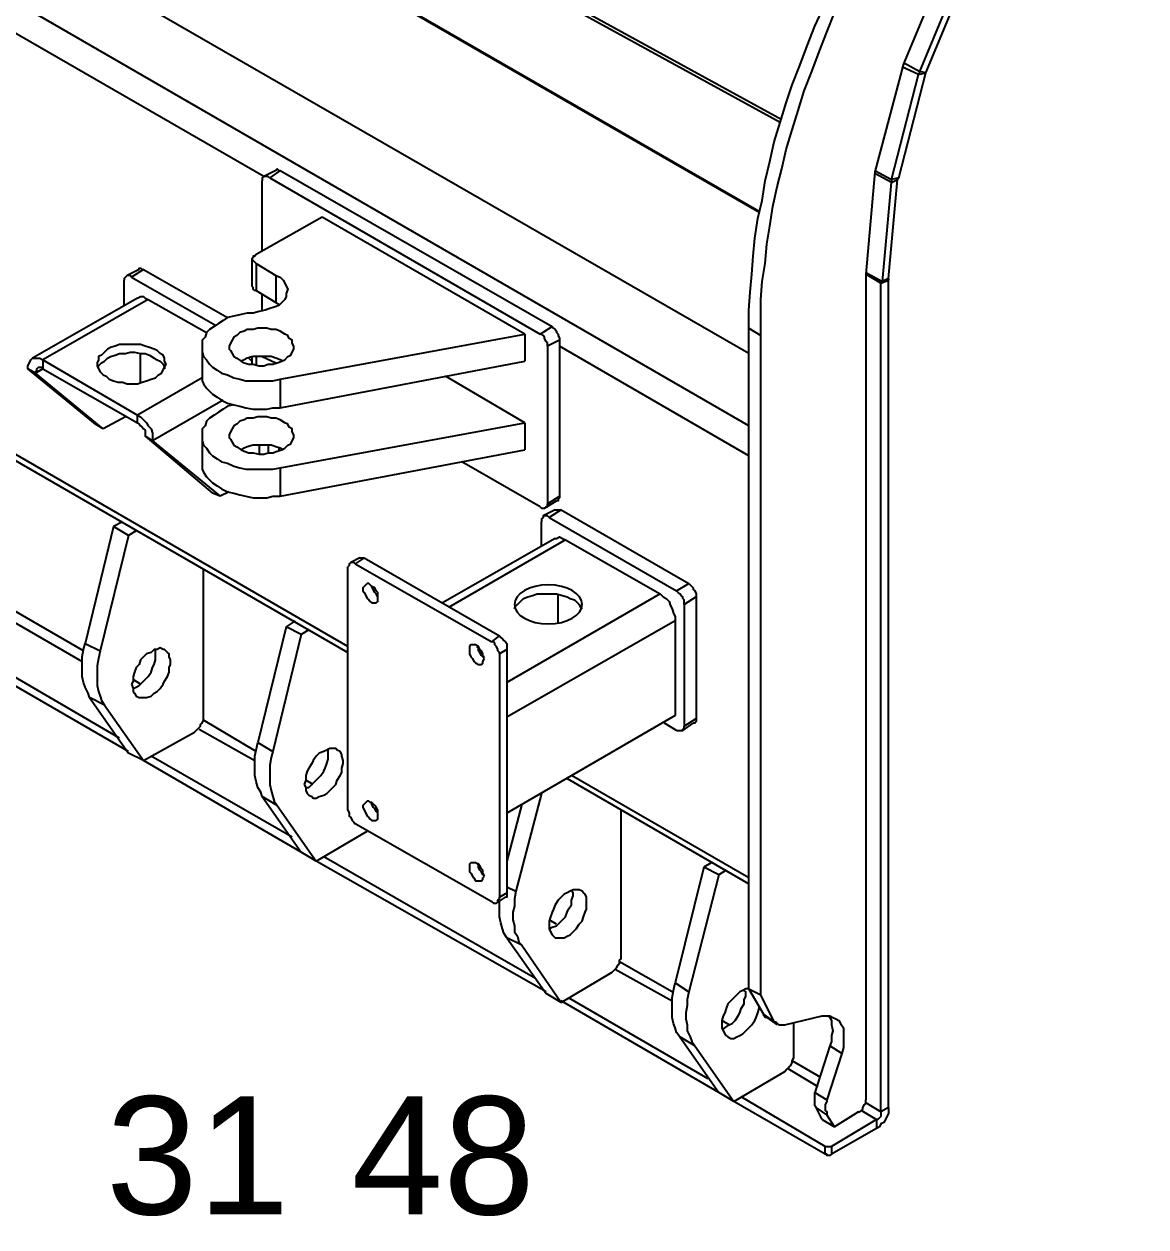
# Model space of a CAD drawing. Extents: x 3 to 592, y 5 to 207.
# Drawn here: x 539.51 to 565.87, y 125.92 to 154.18 of the extents above; entities that cross this region are included whole.
import ezdxf

# ---------------------------------------------------------------- set-up
doc = ezdxf.new("R2010")
doc.units = 0
doc.layers.get('0').update_dxf_attribs({"linetype": 'CONTINUOUS'})
picture_1 = doc.add_image_def('image5.jpg', size_in_pixel=(760, 1236))

msp = doc.modelspace()

# ---------------------------------------------------------------- linework, layer by layer
at = {"color": 7}
for points in [[(532.338126, 165.629167), (557.314793, 151.941389)], [(557.279515, 151.870833), (532.302848, 165.558611)], [(532.161737, 163.971111), (556.785626, 149.789444)], [(556.785626, 149.754167), (532.161737, 163.935833)], [(556.538681, 146.438056), (532.161737, 160.478611)], [(556.538681, 144.744722), (530.715348, 159.667222)], [(545.143959, 150.600833), (530.397848, 159.102778)], [(561.230626, 155.786667), (560.172293, 153.246667)], [(560.560348, 153.070278), (561.583404, 155.539722)], [(560.701459, 153.035), (561.724515, 155.504444)], [(556.538681, 147.037778), (556.538681, 147.461111), (556.573959, 147.884444), (556.609237, 148.307778), (556.644515, 148.731111), (556.679793, 149.154444), (556.750348, 149.613056), (556.856181, 150.036389), (556.926737, 150.495), (557.03257, 150.953611), (557.138404, 151.412222), (557.279515, 151.870833), (557.420626, 152.329444), (557.561737, 152.752778), (557.738126, 153.211389), (557.914515, 153.67), (558.090904, 154.128611), (558.30257, 154.587222)], [(556.820904, 146.861389), (556.820904, 147.284722), (556.820904, 147.708056), (556.856181, 148.131389), (556.926737, 148.554722), (556.962015, 149.013333), (557.03257, 149.436667), (557.103126, 149.895278), (557.208959, 150.353889), (557.314793, 150.777222), (557.420626, 151.235833), (557.561737, 151.694444), (557.702848, 152.153056), (557.843959, 152.611667), (558.020348, 153.070278), (558.196737, 153.528889), (558.373126, 153.9875), (558.549515, 154.446111)], [(560.172293, 153.246667), (559.502015, 150.706667)], [(560.52507, 152.999722), (560.137015, 153.176111)], [(560.172293, 153.281944), (560.560348, 153.070278)], [(559.89007, 150.530278), (560.52507, 152.999722)], [(560.066459, 150.565556), (560.701459, 153.035)], [(560.560348, 153.070278), (560.52507, 152.999722)], [(560.52507, 152.999722), (560.701459, 153.035)], [(560.701459, 153.035), (560.560348, 153.070278)], [(545.426181, 150.741944), (545.143959, 150.600833)], [(545.532015, 150.741944), (545.28507, 150.565556)], [(545.426181, 150.741944), (545.461459, 150.777222), (545.496737, 150.741944), (545.532015, 150.741944)], [(545.532015, 150.741944), (551.917293, 147.073056)], [(559.502015, 150.706667), (559.290348, 148.307778)], [(559.502015, 150.741944), (559.89007, 150.530278)], [(559.89007, 150.459722), (559.502015, 150.671389)], [(545.28507, 150.565556), (545.249793, 150.600833), (545.214515, 150.600833), (545.179237, 150.600833), (545.143959, 150.600833), (545.108681, 150.565556), (545.108681, 150.530278), (545.108681, 150.495)], [(545.108681, 148.836944), (545.108681, 150.495)], [(545.28507, 150.565556), (551.63507, 146.896667)], [(559.678404, 148.131389), (559.89007, 150.459722)], [(559.819515, 148.201944), (560.031181, 150.530278)], [(560.066459, 150.565556), (559.89007, 150.530278)], [(559.89007, 150.459722), (560.031181, 150.530278)], [(559.89007, 150.530278), (559.89007, 150.459722)], [(560.066459, 150.565556), (560.031181, 150.530278)], [(546.519793, 149.648333), (544.96757, 148.766389)], [(551.282293, 146.896667), (546.519793, 149.648333)], [(547.119515, 139.558889), (530.397848, 149.225)], [(530.503681, 149.013333), (547.119515, 139.417778)], [(544.96757, 148.766389), (544.932293, 148.731111), (544.897015, 148.731111), (544.897015, 148.695833), (544.861737, 148.660556), (544.897015, 148.625278), (544.932293, 148.59), (544.96757, 148.554722)], [(544.861737, 148.660556), (544.861737, 148.025556)], [(542.215904, 148.413611), (541.933681, 148.2725)], [(542.321737, 148.413611), (542.039515, 148.237222)], [(542.215904, 148.413611), (542.215904, 148.448889), (542.251181, 148.448889), (542.286459, 148.413611), (542.321737, 148.413611)], [(542.321737, 148.413611), (544.297293, 147.284722)], [(544.96757, 148.554722), (545.426181, 148.2725)], [(544.96757, 148.554722), (544.96757, 147.919722)], [(542.039515, 148.237222), (542.004237, 148.2725), (541.968959, 148.2725), (541.933681, 148.2725), (541.898404, 148.237222), (541.863126, 148.201944), (541.863126, 148.166667)], [(541.863126, 147.566944), (541.863126, 148.166667)], [(542.039515, 148.237222), (544.01507, 147.108333)], [(545.426181, 148.2725), (545.532015, 148.237222), (545.60257, 148.166667), (545.637848, 148.096111), (545.673126, 148.025556), (545.708404, 147.955), (545.673126, 147.849167), (545.673126, 147.778611), (545.637848, 147.708056), (545.567293, 147.6375), (545.496737, 147.566944), (545.390904, 147.531667), (545.28507, 147.496389), (545.179237, 147.461111), (545.038126, 147.425833), (544.897015, 147.390556)], [(545.426181, 148.2725), (545.426181, 147.6375)], [(559.290348, 148.343056), (559.678404, 148.131389)], [(559.290348, 148.307778), (559.290348, 128.905)], [(559.643126, 148.096111), (559.290348, 148.307778)], [(559.643126, 148.096111), (559.819515, 148.166667)], [(559.678404, 148.131389), (559.643126, 148.096111)], [(559.643126, 128.622778), (559.643126, 148.096111)], [(559.819515, 148.201944), (559.678404, 148.131389)], [(559.819515, 148.201944), (559.819515, 148.166667)], [(559.819515, 128.728611), (559.819515, 148.166667)], [(544.96757, 147.919722), (544.932293, 147.919722), (544.897015, 147.955), (544.897015, 147.990278), (544.861737, 148.025556)], [(544.96757, 147.919722), (545.426181, 147.6375)], [(545.108681, 147.425833), (545.108681, 147.813889)], [(542.180626, 147.743333), (539.711181, 146.332222)], [(542.42757, 147.708056), (539.958126, 146.296944)], [(542.180626, 147.743333), (542.251181, 147.778611), (542.321737, 147.778611), (542.357015, 147.743333), (542.42757, 147.708056)], [(542.42757, 147.708056), (543.803404, 146.931944)], [(545.426181, 147.6375), (545.496737, 147.602222)], [(544.897015, 147.390556), (544.755904, 147.390556), (544.614793, 147.355278), (544.438404, 147.32), (544.297293, 147.284722), (544.191459, 147.214167), (544.085626, 147.143611), (543.979793, 147.073056), (543.873959, 147.0025), (543.803404, 146.931944), (543.768126, 146.826111), (543.69757, 146.755556), (543.69757, 146.649722), (543.69757, 146.543889), (543.69757, 146.473333), (543.732848, 146.3675), (543.803404, 146.296944), (543.873959, 146.191111), (543.944515, 146.120556), (544.050348, 146.05), (544.156181, 145.979444), (544.297293, 145.944167), (544.438404, 145.873611), (544.579515, 145.838333), (544.720626, 145.803056), (544.897015, 145.803056), (545.038126, 145.803056), (545.214515, 145.803056), (545.355626, 145.803056), (545.532015, 145.838333)], [(551.63507, 146.896667), (551.917293, 147.073056)], [(551.917293, 147.073056), (551.95257, 147.037778), (551.987848, 147.0025), (552.023126, 146.967222), (552.023126, 146.931944), (552.058404, 146.896667), (552.058404, 146.861389), (552.093681, 146.790833), (552.093681, 146.755556)], [(556.538681, 147.037778), (556.820904, 146.861389)], [(556.538681, 131.515556), (556.538681, 147.037778)], [(545.532015, 145.838333), (551.282293, 146.896667)], [(551.282293, 146.896667), (551.282293, 146.261667)], [(551.811459, 146.614444), (551.811459, 146.649722), (551.811459, 146.685), (551.776181, 146.720278), (551.740904, 146.790833), (551.740904, 146.826111), (551.705626, 146.861389), (551.670348, 146.896667), (551.63507, 146.896667)], [(552.093681, 146.755556), (551.811459, 146.614444)], [(552.093681, 146.755556), (552.093681, 143.086667)], [(556.820904, 131.374444), (556.820904, 146.861389)], [(541.47507, 146.332222), (541.545626, 146.3675), (541.651459, 146.402778), (541.757293, 146.438056), (541.898404, 146.438056), (542.004237, 146.473333), (542.11007, 146.473333), (542.251181, 146.438056), (542.357015, 146.438056), (542.462848, 146.402778), (542.568681, 146.332222), (542.639237, 146.296944), (542.709793, 146.261667), (542.780348, 146.191111), (542.815626, 146.120556), (542.815626, 146.085278)], [(542.251181, 145.767778), (542.251181, 146.438056)], [(543.69757, 146.614444), (543.69757, 145.944167)], [(551.811459, 146.614444), (551.811459, 142.910278)], [(556.538681, 144.039167), (552.093681, 146.614444)], [(539.605348, 146.085278), (539.605348, 146.155833), (539.640626, 146.226389), (539.675904, 146.296944), (539.711181, 146.332222), (539.781737, 146.332222), (539.817015, 146.332222), (539.88757, 146.332222), (539.958126, 146.296944)], [(539.781737, 145.979444), (539.781737, 146.014722), (539.817015, 146.05), (539.817015, 146.085278), (539.852293, 146.120556), (539.88757, 146.120556), (539.922848, 146.120556), (539.958126, 146.085278)], [(539.958126, 146.296944), (539.958126, 146.085278)], [(539.958126, 146.296944), (542.180626, 144.991667)], [(541.263404, 146.085278), (541.263404, 146.155833), (541.333959, 146.226389), (541.404515, 146.261667), (541.47507, 146.332222)], [(545.60257, 146.261667), (545.532015, 146.296944), (545.426181, 146.332222), (545.320348, 146.3675), (545.214515, 146.3675), (545.108681, 146.3675), (545.002848, 146.3675), (544.897015, 146.3675), (544.755904, 146.332222), (544.685348, 146.296944), (544.614793, 146.261667)], [(544.791181, 146.332222), (544.861737, 146.261667), (544.861737, 146.226389)], [(544.861737, 146.3675), (544.861737, 146.191111)], [(544.96757, 146.3675), (544.96757, 146.191111)], [(545.108681, 146.3675), (545.426181, 146.226389)], [(545.532015, 145.168056), (551.282293, 146.261667)], [(539.781737, 145.979444), (539.605348, 146.085278)], [(541.192848, 144.78), (539.605348, 146.085278)], [(539.958126, 146.085278), (539.781737, 145.979444)], [(541.369237, 144.674167), (539.781737, 145.979444)], [(539.958126, 146.085278), (542.180626, 144.815278)], [(543.69757, 145.873611), (542.180626, 144.991667)], [(543.69757, 145.944167), (543.69757, 145.908889), (543.69757, 145.803056), (543.732848, 145.7325), (543.803404, 145.626667), (543.873959, 145.556111), (543.944515, 145.485556), (544.050348, 145.415), (544.156181, 145.344444), (544.297293, 145.273889), (544.438404, 145.238611), (544.579515, 145.203333), (544.720626, 145.168056), (544.897015, 145.132778), (545.038126, 145.132778), (545.214515, 145.132778), (545.355626, 145.168056), (545.532015, 145.168056)], [(545.532015, 145.838333), (545.532015, 145.168056)], [(551.282293, 144.815278), (549.41257, 145.908889)], [(544.191459, 145.344444), (542.533404, 144.391944)], [(542.180626, 144.991667), (542.251181, 144.956389), (542.321737, 144.885833), (542.392293, 144.815278), (542.42757, 144.744722), (542.498126, 144.674167), (542.533404, 144.568333), (542.533404, 144.497778), (542.533404, 144.391944)], [(542.180626, 144.815278), (542.180626, 144.991667)], [(544.438404, 145.238611), (544.297293, 145.203333), (544.191459, 145.132778), (544.085626, 145.062222), (543.979793, 144.991667), (543.873959, 144.921111), (543.803404, 144.850556), (543.768126, 144.744722), (543.69757, 144.674167), (543.69757, 144.568333), (543.69757, 144.4625), (543.69757, 144.391944), (543.732848, 144.286111), (543.803404, 144.215556), (543.873959, 144.109722), (543.944515, 144.039167), (544.050348, 143.968611), (544.156181, 143.898056), (544.297293, 143.862778), (544.438404, 143.792222), (544.579515, 143.756944), (544.720626, 143.721667), (544.897015, 143.721667), (545.038126, 143.721667), (545.214515, 143.721667), (545.355626, 143.721667), (545.532015, 143.756944)], [(541.369237, 144.674167), (541.192848, 144.78)], [(541.898404, 144.956389), (541.369237, 144.674167)], [(542.180626, 144.815278), (542.215904, 144.78), (542.251181, 144.744722), (542.286459, 144.709444), (542.321737, 144.674167), (542.357015, 144.638889), (542.357015, 144.568333), (542.357015, 144.533056), (542.357015, 144.497778)], [(545.532015, 143.756944), (551.282293, 144.815278)], [(551.282293, 144.815278), (551.282293, 144.180278)], [(542.533404, 144.391944), (542.357015, 144.497778)], [(542.357015, 144.497778), (543.944515, 143.157222)], [(543.69757, 144.533056), (543.69757, 143.862778)], [(542.533404, 144.391944), (544.120904, 143.086667)], [(545.60257, 144.180278), (545.532015, 144.215556), (545.426181, 144.250833), (545.320348, 144.286111), (545.214515, 144.286111), (545.108681, 144.286111), (545.002848, 144.286111), (544.897015, 144.286111), (544.755904, 144.250833), (544.685348, 144.215556), (544.614793, 144.180278)], [(545.038126, 144.286111), (545.038126, 144.074444)], [(545.249793, 144.286111), (545.249793, 144.109722)], [(545.496737, 144.215556), (545.496737, 144.145)], [(545.532015, 143.086667), (551.282293, 144.180278)], [(543.69757, 143.862778), (543.69757, 143.8275), (543.69757, 143.721667), (543.732848, 143.651111), (543.803404, 143.545278), (543.873959, 143.474722), (543.944515, 143.404167), (544.050348, 143.333611), (544.156181, 143.263056), (544.297293, 143.1925), (544.438404, 143.157222), (544.579515, 143.121944), (544.720626, 143.086667), (544.897015, 143.051389), (545.038126, 143.051389), (545.214515, 143.051389), (545.355626, 143.086667), (545.532015, 143.086667)], [(551.63507, 142.839722), (549.800626, 143.898056)], [(545.532015, 143.756944), (545.532015, 143.086667)], [(544.120904, 143.086667), (543.944515, 143.157222)], [(544.33257, 143.1925), (544.120904, 143.086667)], [(551.811459, 142.910278), (552.093681, 143.086667)], [(552.093681, 143.086667), (552.093681, 143.051389), (552.058404, 143.016111), (552.058404, 142.980833), (552.023126, 142.980833)], [(551.63507, 142.839722), (551.670348, 142.804444), (551.705626, 142.804444), (551.740904, 142.804444), (551.776181, 142.839722), (551.811459, 142.839722), (551.811459, 142.875), (551.811459, 142.910278)], [(551.987848, 142.769167), (551.705626, 142.628056)], [(551.740904, 142.804444), (552.023126, 142.980833)], [(552.128959, 142.769167), (551.846737, 142.592778)], [(551.987848, 142.769167), (552.023126, 142.769167), (552.058404, 142.769167), (552.093681, 142.769167), (552.128959, 142.769167)], [(552.128959, 142.769167), (555.12757, 141.040556)], [(541.827848, 142.486944), (541.616181, 142.381111)], [(551.846737, 142.592778), (551.811459, 142.628056), (551.776181, 142.628056), (551.740904, 142.628056), (551.705626, 142.628056), (551.705626, 142.592778), (551.670348, 142.5575), (551.670348, 142.522222), (551.670348, 142.486944)], [(551.670348, 141.9225), (551.670348, 142.486944)], [(551.846737, 142.592778), (554.845348, 140.864167)], [(541.616181, 142.381111), (540.945904, 139.629444)], [(541.968959, 142.169444), (541.298681, 139.453056)], [(541.968959, 142.169444), (541.616181, 142.381111)], [(542.145348, 142.275278), (541.968959, 142.169444)], [(551.987848, 142.098889), (549.342015, 140.581944)], [(552.234793, 142.063611), (549.483126, 140.476111)], [(551.987848, 142.098889), (552.023126, 142.098889), (552.093681, 142.134167), (552.164237, 142.098889), (552.234793, 142.063611)], [(552.234793, 142.063611), (554.457293, 140.793611)], [(547.401737, 141.640278), (547.19007, 141.534444)], [(547.50757, 141.640278), (547.295904, 141.499167)], [(547.401737, 141.640278), (547.437015, 141.640278), (547.472293, 141.640278), (547.50757, 141.640278)], [(547.50757, 141.640278), (550.68257, 139.805833)], [(543.732848, 137.936111), (543.732848, 141.358056)], [(547.295904, 141.499167), (547.260626, 141.534444), (547.225348, 141.534444), (547.19007, 141.534444), (547.154793, 141.499167), (547.154793, 141.463889), (547.119515, 141.428611)], [(547.119515, 135.713611), (547.119515, 141.428611)], [(547.295904, 141.499167), (550.506181, 139.664722)], [(540.910626, 139.453056), (537.98257, 141.146389)], [(554.845348, 140.864167), (555.12757, 141.040556)], [(555.12757, 141.040556), (555.162848, 141.005278), (555.198126, 140.97), (555.233404, 140.934722), (555.233404, 140.899444), (555.268681, 140.864167), (555.303959, 140.793611), (555.303959, 140.758333), (555.303959, 140.723056)], [(537.876737, 140.934722), (540.875348, 139.206111)], [(547.82507, 140.723056), (547.789793, 140.793611), (547.754515, 140.828889), (547.719237, 140.899444), (547.683959, 140.97)], [(554.457293, 140.793611), (550.858959, 138.712222)], [(551.247015, 140.687778), (551.352848, 140.723056), (551.458681, 140.758333), (551.564515, 140.793611), (551.670348, 140.793611), (551.811459, 140.793611), (551.917293, 140.793611), (552.023126, 140.793611), (552.164237, 140.758333), (552.27007, 140.723056), (552.340626, 140.687778), (552.446459, 140.6525), (552.517015, 140.581944), (552.552293, 140.546667), (552.58757, 140.476111), (552.622848, 140.440833)], [(552.058404, 140.123333), (552.058404, 140.793611)], [(554.457293, 140.793611), (554.527848, 140.723056), (554.598404, 140.687778), (554.668959, 140.617222), (554.704237, 140.511389), (554.739515, 140.440833), (554.774793, 140.335), (554.81007, 140.264444), (554.81007, 140.158611)], [(555.021737, 140.546667), (555.021737, 140.617222), (555.021737, 140.6525), (554.986459, 140.687778), (554.986459, 140.723056), (554.951181, 140.758333), (554.915904, 140.793611), (554.880626, 140.828889), (554.845348, 140.864167)], [(551.035348, 140.440833), (551.070626, 140.511389), (551.105904, 140.546667), (551.176459, 140.617222), (551.247015, 140.687778)], [(555.303959, 140.723056), (555.021737, 140.546667)], [(555.021737, 140.546667), (555.021737, 137.689167)], [(555.303959, 140.723056), (555.303959, 137.865556)], [(541.968959, 137.089444), (536.606737, 140.193889)], [(541.757293, 137.406944), (536.783126, 140.299722)], [(545.673126, 140.0175), (545.002848, 137.301111)], [(545.884793, 140.158611), (545.673126, 140.0175)], [(546.025904, 139.841111), (545.673126, 140.0175)], [(546.202293, 139.946944), (546.025904, 139.841111)], [(554.81007, 140.158611), (550.858959, 137.900833)], [(554.81007, 140.158611), (554.81007, 137.936111)], [(541.051737, 138.359444), (541.016459, 138.465278), (540.945904, 138.606389), (540.910626, 138.712222), (540.875348, 138.853333), (540.875348, 138.994444), (540.875348, 139.135556), (540.875348, 139.311944), (540.910626, 139.488333), (540.945904, 139.629444)], [(540.945904, 139.629444), (541.298681, 139.453056)], [(546.025904, 139.841111), (545.355626, 137.089444)], [(550.506181, 139.664722), (550.68257, 139.805833)], [(550.68257, 139.3825), (550.68257, 139.417778), (550.647293, 139.453056), (550.647293, 139.488333), (550.612015, 139.558889), (550.576737, 139.594167), (550.576737, 139.629444), (550.541459, 139.664722), (550.506181, 139.664722)], [(550.68257, 139.805833), (550.717848, 139.770556), (550.753126, 139.735278), (550.788404, 139.7), (550.823681, 139.664722), (550.858959, 139.629444), (550.858959, 139.558889), (550.858959, 139.523611), (550.858959, 139.488333)], [(541.298681, 139.453056), (541.263404, 139.276667), (541.228126, 139.100278), (541.228126, 138.959167), (541.228126, 138.782778), (541.228126, 138.641667), (541.263404, 138.500556), (541.298681, 138.394722), (541.333959, 138.288889), (541.404515, 138.183056)], [(542.074793, 138.571111), (542.145348, 138.606389), (542.215904, 138.641667), (542.286459, 138.712222), (542.357015, 138.782778), (542.42757, 138.853333), (542.498126, 138.959167), (542.533404, 139.065), (542.568681, 139.135556), (542.603959, 139.241389), (542.603959, 139.347222), (542.603959, 139.417778), (542.603959, 139.488333)], [(550.329793, 139.311944), (550.294515, 139.311944), (550.259237, 139.347222), (550.223959, 139.417778), (550.188681, 139.453056), (550.188681, 139.523611), (550.153404, 139.558889)], [(550.858959, 139.488333), (550.68257, 139.3825)], [(550.68257, 139.3825), (550.68257, 133.6675)], [(550.858959, 139.488333), (550.858959, 133.773333)], [(542.251181, 138.676944), (542.074793, 138.782778)], [(541.404515, 138.183056), (541.051737, 138.359444)], [(541.051737, 138.359444), (541.968959, 137.054167)], [(541.404515, 138.183056), (542.321737, 136.877778)], [(543.521181, 137.548056), (543.556459, 137.583333), (543.591737, 137.618611), (543.662293, 137.689167), (543.662293, 137.724444), (543.69757, 137.759722), (543.732848, 137.830278), (543.732848, 137.865556), (543.732848, 137.936111)], [(554.81007, 137.936111), (550.858959, 135.643056)], [(544.96757, 137.089444), (543.732848, 137.830278)], [(554.845348, 137.583333), (554.563126, 137.759722)], [(554.845348, 137.583333), (554.880626, 137.583333), (554.915904, 137.583333), (554.951181, 137.583333), (554.986459, 137.583333), (554.986459, 137.618611), (555.021737, 137.618611), (555.021737, 137.653889), (555.021737, 137.689167)], [(554.986459, 137.583333), (555.233404, 137.759722)], [(555.021737, 137.689167), (555.303959, 137.865556)], [(555.303959, 137.865556), (555.303959, 137.830278), (555.303959, 137.795), (555.268681, 137.759722), (555.233404, 137.759722)], [(542.321737, 136.877778), (543.521181, 137.548056)], [(543.627015, 137.618611), (544.932293, 136.877778)], [(545.108681, 136.031111), (545.073404, 136.136944), (545.002848, 136.242778), (544.96757, 136.383889), (544.932293, 136.525), (544.932293, 136.666111), (544.932293, 136.807222), (544.932293, 136.983611), (544.96757, 137.124722), (545.002848, 137.301111)], [(545.002848, 137.301111), (545.355626, 137.089444)], [(545.355626, 137.089444), (545.320348, 136.948333), (545.28507, 136.771944), (545.28507, 136.595556), (545.28507, 136.454444), (545.28507, 136.313333), (545.320348, 136.172222), (545.355626, 136.031111), (545.390904, 135.925278), (545.461459, 135.819444)], [(546.131737, 136.242778), (546.202293, 136.242778), (546.272848, 136.313333), (546.343404, 136.383889), (546.413959, 136.454444), (546.484515, 136.525), (546.55507, 136.630833), (546.590348, 136.701389), (546.625626, 136.807222), (546.660904, 136.913056), (546.660904, 136.983611), (546.660904, 137.089444), (546.660904, 137.16)], [(542.321737, 136.877778), (541.968959, 137.054167)], [(546.025904, 134.725833), (542.321737, 136.877778)], [(545.814237, 135.078611), (542.498126, 136.983611)], [(556.538681, 134.126111), (552.375904, 136.525)], [(546.308126, 136.313333), (546.131737, 136.419167)], [(552.27007, 136.454444), (556.538681, 133.985)], [(545.461459, 135.819444), (545.108681, 136.031111)], [(545.108681, 136.031111), (546.025904, 134.725833)], [(551.670348, 136.101667), (551.070626, 133.808611)], [(545.461459, 135.819444), (546.378681, 134.514167)], [(547.119515, 135.713611), (547.154793, 135.643056), (547.154793, 135.607778), (547.154793, 135.5725), (547.19007, 135.537222), (547.225348, 135.466667), (547.260626, 135.431389), (547.295904, 135.396111)], [(547.82507, 135.643056), (547.789793, 135.678333), (547.754515, 135.748889), (547.719237, 135.784167), (547.683959, 135.854722), (547.683959, 135.89)], [(547.789793, 135.678333), (547.789793, 135.748889)], [(551.211737, 135.854722), (550.858959, 134.514167)], [(553.54007, 132.291667), (553.54007, 135.713611)], [(550.506181, 133.561667), (547.295904, 135.396111)], [(546.378681, 134.514167), (547.578126, 135.219722)], [(546.378681, 134.514167), (546.025904, 134.725833)], [(551.529237, 131.7625), (546.55507, 134.62)], [(551.776181, 131.445), (546.378681, 134.514167)], [(550.329793, 134.196667), (550.294515, 134.196667), (550.259237, 134.267222), (550.223959, 134.3025), (550.188681, 134.373056), (550.188681, 134.443611), (550.153404, 134.443611)], [(555.480348, 134.373056), (554.81007, 131.656667)], [(555.656737, 134.478889), (555.480348, 134.373056)], [(555.833126, 134.196667), (555.480348, 134.373056)], [(556.009515, 134.3025), (555.833126, 134.196667)], [(555.833126, 134.196667), (555.12757, 131.445)], [(550.68257, 133.6675), (550.858959, 133.773333)], [(550.858959, 133.773333), (550.858959, 133.738056), (550.858959, 133.702778), (550.858959, 133.6675), (550.823681, 133.6675)], [(550.858959, 133.914444), (551.070626, 133.808611)], [(551.070626, 133.808611), (551.035348, 133.632222), (551.035348, 133.455833), (551.00007, 133.314722), (551.00007, 133.138333), (551.035348, 132.997222), (551.035348, 132.856111), (551.105904, 132.750278), (551.141181, 132.609167), (551.211737, 132.538611)], [(551.846737, 132.926667), (551.917293, 132.961944), (552.023126, 132.997222), (552.093681, 133.067778), (552.164237, 133.138333), (552.234793, 133.208889), (552.27007, 133.314722), (552.305348, 133.385278), (552.375904, 133.491111), (552.375904, 133.596944), (552.411181, 133.702778), (552.411181, 133.773333), (552.375904, 133.843889)], [(550.506181, 133.561667), (550.541459, 133.526389), (550.576737, 133.526389), (550.612015, 133.526389), (550.647293, 133.561667), (550.647293, 133.596944), (550.68257, 133.632222), (550.68257, 133.6675)], [(550.612015, 133.526389), (550.823681, 133.6675)], [(550.647293, 133.561667), (550.68257, 133.561667)], [(550.858959, 132.715), (550.788404, 132.820833), (550.753126, 132.926667), (550.717848, 133.067778), (550.68257, 133.208889), (550.68257, 133.35), (550.68257, 133.491111), (550.68257, 133.561667)], [(552.023126, 133.0325), (551.846737, 133.138333)], [(551.211737, 132.538611), (550.858959, 132.715)], [(550.858959, 132.715), (551.776181, 131.409722)], [(551.211737, 132.538611), (552.128959, 131.198056)], [(553.328404, 131.903611), (553.363681, 131.938889), (553.398959, 131.974167), (553.434237, 132.009444), (553.469515, 132.08), (553.504793, 132.115278), (553.504793, 132.185833), (553.54007, 132.221111), (553.54007, 132.291667)], [(553.398959, 131.974167), (554.739515, 131.233333)], [(554.739515, 131.445), (553.504793, 132.150556)], [(552.128959, 131.198056), (553.328404, 131.903611)], [(552.128959, 131.198056), (551.776181, 131.409722)], [(554.915904, 130.386667), (554.845348, 130.4925), (554.81007, 130.598333), (554.774793, 130.704167), (554.739515, 130.845278), (554.739515, 130.986389), (554.739515, 131.162778), (554.739515, 131.303889), (554.774793, 131.480278), (554.81007, 131.656667)], [(554.81007, 131.656667), (555.12757, 131.445)], [(555.12757, 131.445), (555.092293, 131.268611), (555.092293, 131.1275), (555.057015, 130.951111), (555.057015, 130.81), (555.092293, 130.668889), (555.092293, 130.527778), (555.162848, 130.386667), (555.198126, 130.280833), (555.268681, 130.175)], [(556.538681, 131.515556), (556.468126, 131.515556), (556.39757, 131.480278), (556.327015, 131.445), (556.256459, 131.374444), (556.185904, 131.303889), (556.115348, 131.233333), (556.044793, 131.162778), (556.009515, 131.056944), (555.974237, 130.951111), (555.938959, 130.880556), (555.903681, 130.774722), (555.903681, 130.668889)], [(555.903681, 130.563056), (555.974237, 130.598333), (556.08007, 130.668889), (556.150626, 130.704167), (556.221181, 130.774722), (556.291737, 130.880556), (556.327015, 130.951111), (556.362293, 131.056944), (556.432848, 131.162778), (556.432848, 131.268611), (556.468126, 131.339167), (556.468126, 131.445), (556.432848, 131.480278)], [(556.538681, 131.515556), (556.820904, 131.374444)], [(556.891459, 130.915833), (556.538681, 131.515556)], [(555.833126, 129.081389), (552.128959, 131.233333)], [(555.586181, 129.398889), (552.305348, 131.303889)], [(557.138404, 130.739444), (556.820904, 131.374444)], [(555.903681, 130.668889), (555.903681, 130.598333), (555.938959, 130.527778), (555.974237, 130.457222), (556.009515, 130.421944), (556.044793, 130.386667), (556.115348, 130.351389), (556.185904, 130.351389), (556.256459, 130.386667), (556.327015, 130.421944), (556.39757, 130.457222), (556.468126, 130.527778), (556.538681, 130.598333), (556.609237, 130.668889), (556.679793, 130.774722), (556.71507, 130.845278), (556.750348, 130.951111), (556.785626, 131.056944), (556.785626, 131.092222)], [(556.891459, 130.915833), (557.138404, 130.739444)], [(556.962015, 130.845278), (556.926737, 130.845278), (556.926737, 130.880556), (556.891459, 130.880556), (556.891459, 130.915833)], [(556.962015, 130.845278), (557.208959, 130.668889)], [(557.385348, 130.668889), (558.267293, 130.880556)], [(558.267293, 130.880556), (558.337848, 130.880556), (558.443681, 130.880556), (558.514237, 130.845278), (558.584793, 130.81), (558.655348, 130.774722), (558.690626, 130.704167), (558.761181, 130.598333), (558.761181, 130.4925), (558.761181, 130.386667), (558.761181, 130.280833), (558.761181, 130.139722), (558.725904, 129.998611)], [(558.408404, 130.880556), (558.443681, 130.845278), (558.478959, 130.774722), (558.478959, 130.668889), (558.514237, 130.527778), (558.478959, 130.421944), (558.478959, 130.280833), (558.443681, 130.175)], [(556.08007, 130.668889), (555.903681, 130.774722)], [(557.138404, 130.739444), (557.173681, 130.739444), (557.208959, 130.704167), (557.244237, 130.668889), (557.279515, 130.668889), (557.314793, 130.668889), (557.35007, 130.668889), (557.385348, 130.668889)], [(557.597015, 129.928056), (557.597015, 130.704167)], [(555.268681, 130.175), (554.915904, 130.386667)], [(554.915904, 130.386667), (555.833126, 129.081389)], [(555.268681, 130.175), (556.185904, 128.869722)], [(558.443681, 130.175), (558.090904, 129.081389)], [(558.725904, 129.998611), (558.373126, 128.905)], [(558.725904, 129.998611), (558.443681, 130.175)], [(557.385348, 129.575278), (557.420626, 129.610556), (557.455904, 129.645833), (557.491181, 129.681111), (557.526459, 129.716389), (557.561737, 129.786944), (557.561737, 129.822222), (557.597015, 129.892778), (557.597015, 129.928056)], [(558.232015, 129.434167), (557.561737, 129.822222)], [(556.185904, 128.869722), (557.385348, 129.575278)], [(557.455904, 129.645833), (558.161459, 129.2225)], [(556.185904, 128.869722), (555.833126, 129.081389)], [(558.337848, 127.635), (556.185904, 128.869722)], [(558.337848, 127.811389), (556.362293, 128.975556)], [(558.090904, 129.081389), (558.373126, 128.905)], [(558.126181, 128.728611), (558.090904, 128.763889), (558.090904, 128.799167), (558.090904, 128.834444), (558.090904, 128.869722), (558.090904, 128.905), (558.090904, 128.975556), (558.090904, 129.010833), (558.090904, 129.081389)], [(558.373126, 128.905), (558.373126, 128.869722), (558.337848, 128.799167), (558.337848, 128.763889), (558.337848, 128.728611), (558.337848, 128.658056), (558.373126, 128.622778), (558.373126, 128.5875), (558.373126, 128.552222)], [(559.113959, 128.622778), (559.149237, 128.622778), (559.184515, 128.658056), (559.219793, 128.693333), (559.219793, 128.728611), (559.25507, 128.799167), (559.290348, 128.834444), (559.290348, 128.869722), (559.290348, 128.905)], [(558.373126, 128.552222), (558.126181, 128.728611)], [(558.267293, 128.446389), (558.126181, 128.728611)], [(559.113959, 128.622778), (558.549515, 128.27)], [(559.184515, 128.658056), (559.537293, 128.446389)], [(559.643126, 128.622778), (559.290348, 128.834444)], [(559.819515, 128.728611), (559.819515, 128.658056), (559.819515, 128.5875), (559.784237, 128.516944), (559.748959, 128.446389), (559.713681, 128.375833), (559.643126, 128.340556), (559.607848, 128.27), (559.537293, 128.234722)], [(559.643126, 128.622778), (559.643126, 128.5875), (559.643126, 128.552222), (559.643126, 128.516944), (559.607848, 128.481667), (559.57257, 128.446389), (559.537293, 128.446389)], [(559.819515, 128.728611), (559.643126, 128.622778)], [(558.267293, 128.446389), (558.549515, 128.27)], [(558.549515, 128.27), (558.373126, 128.552222)], [(559.537293, 128.446389), (558.478959, 127.811389)], [(559.537293, 128.446389), (559.537293, 128.234722)], [(559.537293, 128.234722), (558.478959, 127.635)], [(558.337848, 127.811389), (558.373126, 127.811389), (558.408404, 127.811389), (558.443681, 127.811389), (558.478959, 127.811389)], [(558.337848, 127.635), (558.337848, 127.811389)], [(558.478959, 127.811389), (558.478959, 127.635)], [(558.478959, 127.635), (558.443681, 127.599722), (558.408404, 127.599722), (558.373126, 127.599722), (558.373126, 127.635), (558.337848, 127.635)]]:
    msp.add_lwpolyline(points, dxfattribs=at)
for points in [[(545.637848, 146.896667), (545.532015, 146.967222), (545.426181, 147.0025), (545.320348, 147.0025), (545.214515, 147.037778), (545.108681, 147.037778), (545.002848, 147.037778), (544.897015, 147.0025), (544.755904, 147.0025), (544.685348, 146.967222), (544.579515, 146.931944), (544.508959, 146.861389), (544.438404, 146.826111), (544.403126, 146.755556), (544.367848, 146.685), (544.33257, 146.614444), (544.33257, 146.543889), (544.367848, 146.508611), (544.403126, 146.438056), (544.438404, 146.3675), (544.508959, 146.332222), (544.614793, 146.261667), (544.685348, 146.226389), (544.791181, 146.191111), (544.897015, 146.191111), (545.038126, 146.155833), (545.143959, 146.155833), (545.249793, 146.191111), (545.355626, 146.191111), (545.461459, 146.226389), (545.567293, 146.261667), (545.637848, 146.296944), (545.708404, 146.3675), (545.778959, 146.402778), (545.814237, 146.473333), (545.849515, 146.543889), (545.849515, 146.614444), (545.814237, 146.685), (545.814237, 146.755556), (545.743681, 146.790833), (545.708404, 146.861389)], [(542.603959, 145.873611), (542.674515, 145.944167), (542.74507, 145.979444), (542.780348, 146.05), (542.815626, 146.120556), (542.850904, 146.191111), (542.815626, 146.261667), (542.815626, 146.332222), (542.780348, 146.402778), (542.709793, 146.438056), (542.639237, 146.508611), (542.568681, 146.543889), (542.462848, 146.579167), (542.357015, 146.614444), (542.251181, 146.649722), (542.11007, 146.649722), (542.004237, 146.649722), (541.898404, 146.649722), (541.757293, 146.649722), (541.651459, 146.614444), (541.545626, 146.579167), (541.47507, 146.543889), (541.404515, 146.473333), (541.333959, 146.402778), (541.263404, 146.3675), (541.263404, 146.296944), (541.228126, 146.226389), (541.228126, 146.155833), (541.263404, 146.085278), (541.298681, 146.014722), (541.369237, 145.944167), (541.439793, 145.908889), (541.510348, 145.838333), (541.616181, 145.803056), (541.722015, 145.767778), (541.827848, 145.767778), (541.933681, 145.7325), (542.074793, 145.7325), (542.180626, 145.7325), (542.286459, 145.767778), (542.392293, 145.803056), (542.498126, 145.838333)], [(545.637848, 144.815278), (545.532015, 144.885833), (545.426181, 144.921111), (545.320348, 144.921111), (545.214515, 144.956389), (545.108681, 144.956389), (545.002848, 144.956389), (544.897015, 144.921111), (544.755904, 144.921111), (544.685348, 144.885833), (544.579515, 144.850556), (544.508959, 144.78), (544.438404, 144.744722), (544.403126, 144.674167), (544.367848, 144.603611), (544.33257, 144.533056), (544.33257, 144.4625), (544.367848, 144.427222), (544.403126, 144.356667), (544.438404, 144.286111), (544.508959, 144.250833), (544.614793, 144.180278), (544.685348, 144.145), (544.791181, 144.109722), (544.897015, 144.109722), (545.038126, 144.074444), (545.143959, 144.074444), (545.249793, 144.109722), (545.355626, 144.109722), (545.461459, 144.145), (545.567293, 144.180278), (545.637848, 144.215556), (545.708404, 144.286111), (545.778959, 144.321389), (545.814237, 144.391944), (545.849515, 144.4625), (545.849515, 144.533056), (545.814237, 144.603611), (545.814237, 144.674167), (545.743681, 144.709444), (545.708404, 144.78)], [(547.82507, 140.687778), (547.82507, 140.758333), (547.82507, 140.828889), (547.789793, 140.864167), (547.754515, 140.934722), (547.683959, 140.97), (547.648681, 141.005278), (547.613404, 141.040556), (547.578126, 141.040556), (547.542848, 141.005278), (547.50757, 140.97), (547.472293, 140.934722), (547.472293, 140.864167), (547.50757, 140.828889), (547.542848, 140.758333), (547.578126, 140.687778), (547.613404, 140.6525), (547.648681, 140.617222), (547.683959, 140.581944), (547.754515, 140.581944), (547.789793, 140.581944), (547.82507, 140.617222), (547.82507, 140.6525)], [(542.039515, 138.676944), (542.074793, 138.571111), (542.074793, 138.500556), (542.11007, 138.465278), (542.145348, 138.394722), (542.215904, 138.359444), (542.251181, 138.359444), (542.321737, 138.359444), (542.392293, 138.359444), (542.498126, 138.394722), (542.568681, 138.465278), (542.639237, 138.500556), (542.709793, 138.571111), (542.780348, 138.676944), (542.815626, 138.7475), (542.886181, 138.853333), (542.921459, 138.959167), (542.921459, 139.065), (542.956737, 139.135556), (542.956737, 139.241389), (542.921459, 139.311944), (542.921459, 139.3825), (542.886181, 139.417778), (542.815626, 139.488333), (542.780348, 139.488333), (542.709793, 139.523611), (542.639237, 139.488333), (542.568681, 139.488333), (542.498126, 139.417778), (542.392293, 139.3825), (542.321737, 139.311944), (542.251181, 139.241389), (542.215904, 139.135556), (542.145348, 139.065), (542.11007, 138.959167), (542.074793, 138.853333), (542.074793, 138.7475)], [(550.329793, 139.276667), (550.294515, 139.311944), (550.294515, 139.3825), (550.259237, 139.453056), (550.223959, 139.488333), (550.188681, 139.558889), (550.118126, 139.594167), (550.082848, 139.594167), (550.04757, 139.594167), (550.012293, 139.594167), (549.977015, 139.558889), (549.977015, 139.488333), (549.977015, 139.453056), (549.977015, 139.3825), (550.012293, 139.311944), (550.04757, 139.276667), (550.082848, 139.206111), (550.118126, 139.170833), (550.188681, 139.135556), (550.223959, 139.135556), (550.259237, 139.135556), (550.294515, 139.170833), (550.294515, 139.206111)], [(546.096459, 136.313333), (546.131737, 136.242778), (546.131737, 136.172222), (546.167015, 136.101667), (546.202293, 136.066389), (546.272848, 136.031111), (546.308126, 135.995833), (546.378681, 135.995833), (546.449237, 136.031111), (546.55507, 136.066389), (546.625626, 136.101667), (546.696181, 136.172222), (546.766737, 136.242778), (546.837293, 136.313333), (546.87257, 136.419167), (546.943126, 136.525), (546.978404, 136.595556), (546.978404, 136.701389), (547.013681, 136.807222), (547.013681, 136.877778), (546.978404, 136.983611), (546.978404, 137.018889), (546.943126, 137.089444), (546.87257, 137.124722), (546.837293, 137.16), (546.766737, 137.16), (546.696181, 137.16), (546.625626, 137.124722), (546.55507, 137.089444), (546.449237, 137.054167), (546.378681, 136.983611), (546.308126, 136.877778), (546.272848, 136.807222), (546.202293, 136.701389), (546.167015, 136.630833), (546.131737, 136.525), (546.131737, 136.419167)], [(547.82507, 135.607778), (547.82507, 135.643056), (547.82507, 135.713611), (547.789793, 135.784167), (547.754515, 135.819444), (547.683959, 135.89), (547.648681, 135.89), (547.613404, 135.925278), (547.578126, 135.925278), (547.542848, 135.89), (547.50757, 135.854722), (547.472293, 135.819444), (547.472293, 135.784167), (547.50757, 135.713611), (547.542848, 135.643056), (547.578126, 135.5725), (547.613404, 135.537222), (547.648681, 135.501944), (547.683959, 135.466667), (547.754515, 135.466667), (547.789793, 135.466667), (547.82507, 135.501944), (547.82507, 135.537222)], [(550.329793, 134.161389), (550.294515, 134.231944), (550.294515, 134.3025), (550.259237, 134.337778), (550.223959, 134.408333), (550.188681, 134.443611), (550.118126, 134.478889), (550.082848, 134.478889), (550.04757, 134.478889), (550.012293, 134.478889), (549.977015, 134.443611), (549.977015, 134.408333), (549.977015, 134.337778), (549.977015, 134.267222), (550.012293, 134.231944), (550.04757, 134.161389), (550.082848, 134.126111), (550.118126, 134.055556), (550.188681, 134.055556), (550.223959, 134.055556), (550.259237, 134.055556), (550.294515, 134.090833), (550.294515, 134.126111)], [(551.846737, 133.0325), (551.846737, 132.926667), (551.882015, 132.856111), (551.917293, 132.785556), (551.95257, 132.750278), (551.987848, 132.715), (552.058404, 132.715), (552.128959, 132.715), (552.199515, 132.715), (552.27007, 132.750278), (552.340626, 132.785556), (552.411181, 132.856111), (552.481737, 132.926667), (552.552293, 133.0325), (552.622848, 133.103056), (552.658126, 133.208889), (552.693404, 133.314722), (552.728681, 133.385278), (552.728681, 133.491111), (552.728681, 133.561667), (552.728681, 133.6675), (552.693404, 133.738056), (552.658126, 133.773333), (552.622848, 133.808611), (552.552293, 133.843889), (552.481737, 133.843889), (552.411181, 133.843889), (552.340626, 133.808611), (552.27007, 133.773333), (552.199515, 133.738056), (552.128959, 133.6675), (552.058404, 133.596944), (551.987848, 133.491111), (551.95257, 133.385278), (551.917293, 133.314722), (551.882015, 133.208889), (551.846737, 133.103056)]]:
    msp.add_lwpolyline(points, close=True, dxfattribs=at)
msp.add_ellipse((551.829098, 140.546667), major_axis=(0.79375, 0), ratio=0.577778, start_param=0, end_param=6.283185, dxfattribs=at)

# ---------------------------------------------------------------- texts
at = {"color": 7, "char_height": 2.772729, "attachment_point": 1}
for s, insert in [('{\\fArialUnicodeMS|b0|i0|c0;31}', (541.439259, 128.988504)), ('{\\fArialUnicodeMS|b0|i0|c0;48}', (547.206211, 128.988504))]:
    msp.add_mtext(s, dxfattribs=dict(at, insert=insert))

# ---------------------------------------------------------------- pictures from other files: only their frames are drawn
image = msp.add_image(picture_1, insert=(462.612373, 26.904439), size_in_units=(110.2152, 179.750244))
image.dxf.flags = 7

doc.saveas('drawing.dxf')
